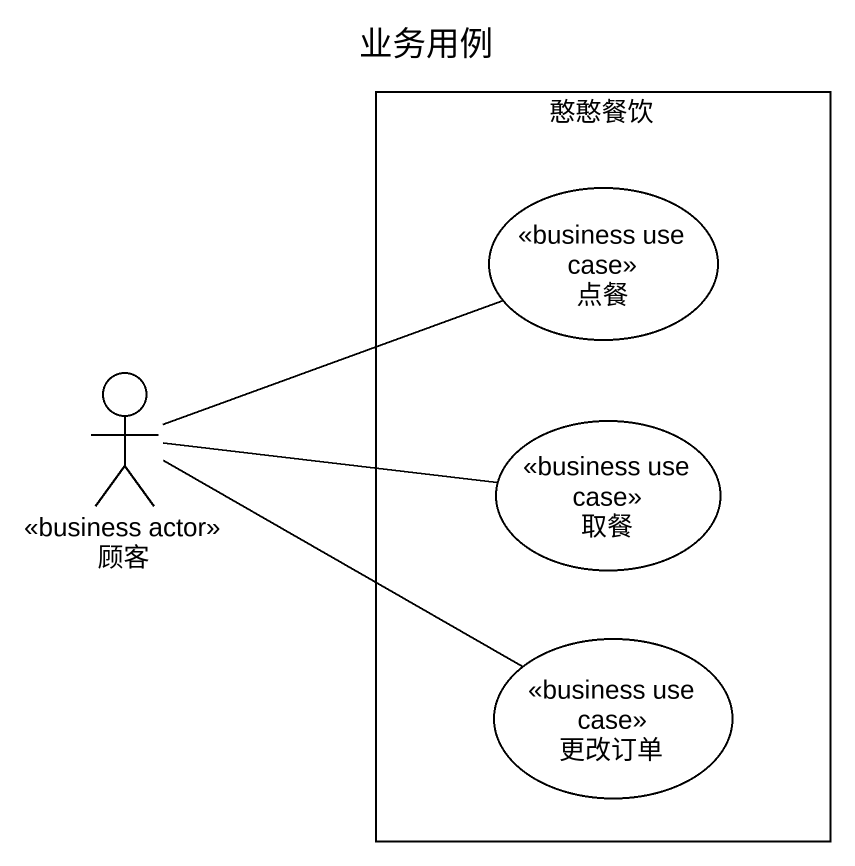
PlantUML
@startuml
title 业务用例
rectangle 憨憨餐饮 {
  usecase 点餐 <<business use case>>
  usecase 取餐 <<business use case>>
  usecase 更改订单 <<business use case>>
}
actor 顾客 <<business actor>>
顾客 -right- 点餐
顾客 -right- 取餐
顾客 -right- 更改订单
@enduml
